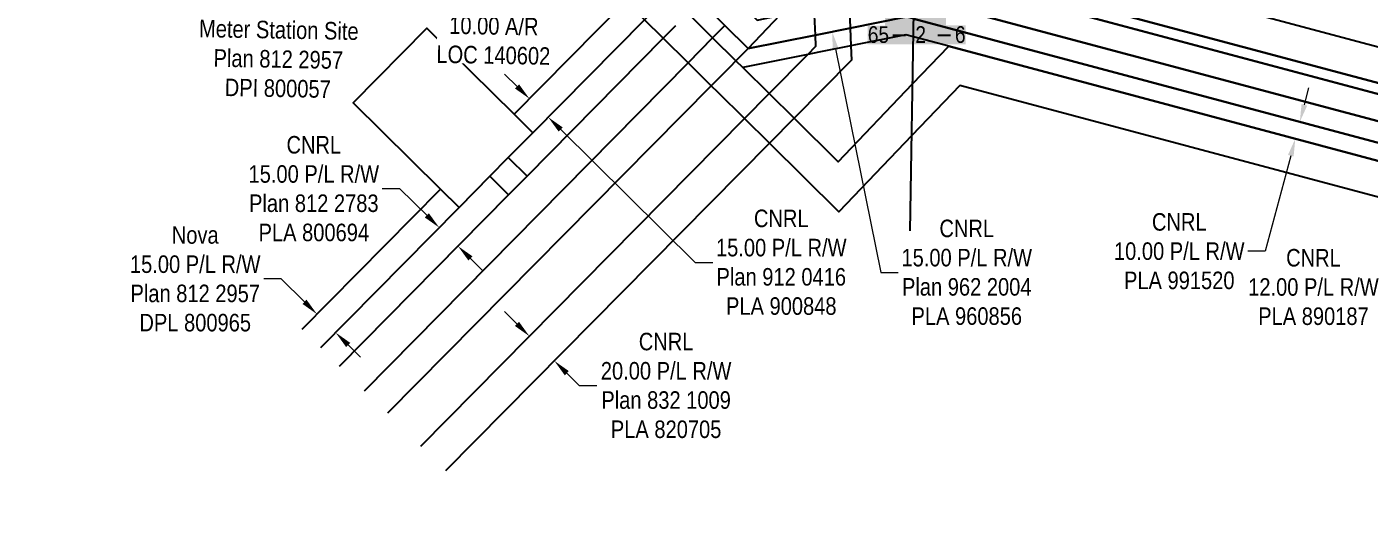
# Model space of a CAD drawing. Extents: x 420640 to 424792, y 6050134 to 6053066.
# Drawn here: x 421071 to 421837, y 6051837 to 6052115 of the extents above; entities that cross this region are included whole.
import ezdxf
from ezdxf.enums import TextEntityAlignment as Align

# ---------------------------------------------------------------- set-up
doc = ezdxf.new("R2010")
doc.units = 0
doc.header["$LTSCALE"] = 5
doc.header["$PDSIZE"] = 0.5
doc.linetypes.add('foc-ACCESSROAD', pattern=[3.75, 2.5, -1.25])
doc.linetypes.add('foc-QUARTERLINE', pattern=[33, 25, -3, 2, -3])
doc.layers.get('Defpoints').update_dxf_attribs({"color": 9})
for name, color, linetype in [('10', 1, 'Continuous'), ('9', 3, 'Continuous'), ('AS-UNDERLAY-H', 141, 'Continuous'), ('C-AR', 13, 'foc-ACCESSROAD'), ('C-RW', 13, 'Continuous'), ('F-RW', 190, 'Continuous'), ('L-QSEC', 8, 'foc-QUARTERLINE'), ('L-SECLBL', 7, 'Continuous')]:
    doc.layers.add(name, color=color, linetype=linetype)
for name, color, linetype, lineweight in [('C-RW-T', 13, 'Continuous', 9), ('F-AR-T', 190, 'Continuous', 9), ('F-RW-T', 190, 'Continuous', 9)]:
    doc.layers.add(name, color=color, linetype=linetype, lineweight=lineweight)
doc.styles.add('80CG', font='ARIALN.TTF', dxfattribs={"height": 10})
doc.styles.add('80L', font='ARIALN.TTF', dxfattribs={"height": 10})
doc.styles.add('SIMPLEX', font='ARIALN.TTF')
doc.dimstyles.new('Compass 5 000', dxfattribs={"dimscale": 5, "dimtxt": 9, "dimasz": 2, "dimexe": 0.2, "dimexo": 0.0625, "dimgap": 0.5, "dimtad": 0, "dimtih": 1, "dimtoh": 1, "dimzin": 0, "dimdsep": 46, "dimtxsty": '80CG', "dimcen": 0.1, "dimse1": 1, "dimse2": 1, "dimclrd": 256, "dimclrt": 256, "dimaunit": 1, "dimadec": 4, "dimazin": 0, "dimtfac": 0.06, "dimtofl": 0, "dimtmove": 0, "dimatfit": 1, "dimfxl": 0.2, "dimtolj": 1, "dimtzin": 0, "dimlwd": -1, "dimarcsym": 0})

# ---------------------------------------------------------------- blocks, each defined once
blk = doc.blocks.new('*D34')
at = {"layer": 'C-RW-T', "transparency": 16777216}
for p, q in [((421350.48, 6052080.8), (421343.36, 6052087.82)), ((421375.39, 6052056.22), (421452.16, 6051980.46)), ((421452.16, 6051980.46), (421462.16, 6051980.46))]:
    blk.add_line(p, q, dxfattribs=at)
for points in [[(421351.65, 6052081.98), (421349.31, 6052079.61), (421357.6, 6052073.77)], [(421376.56, 6052057.4), (421374.22, 6052055.03), (421368.27, 6052063.24)]]:
    blk.add_solid(points, dxfattribs=at)
at = {"layer": 'Defpoints', "color": 0, "transparency": 16777216}
for p in [(421374.47, 6052090.88), (421357.6, 6052073.77), (421385.15, 6052080.34)]:
    blk.add_point(p, dxfattribs=at)
at = {"layer": 'C-RW-T', "transparency": 16777216, "insert": (421501.24, 6051980.46), "char_height": 10, "attachment_point": 5, "style": '80CG'}
blk.add_mtext('\\A1;CNRL\\P15.00 P/L R/W\\P{\\A0;Plan 912 0416\\P}PLA 900848', dxfattribs=at)
blk = doc.blocks.new('*D36')
at = {"layer": 'C-RW-T', "transparency": 16777216}
for p, q in [((421350.45, 6051945.35), (421343.34, 6051952.38)), ((421378.89, 6051917.23), (421386.01, 6051910.2)), ((421386.01, 6051910.2), (421396.01, 6051910.2))]:
    blk.add_line(p, q, dxfattribs=at)
for points in [[(421351.62, 6051946.53), (421349.28, 6051944.16), (421357.56, 6051938.32)], [(421380.06, 6051918.42), (421377.72, 6051916.05), (421371.78, 6051924.26)]]:
    blk.add_solid(points, dxfattribs=at)
at = {"layer": 'Defpoints', "color": 0, "transparency": 16777216}
for p in [(421445.87, 6052027.65), (421460.08, 6052013.6), (421371.78, 6051924.26)]:
    blk.add_point(p, dxfattribs=at)
at = {"layer": 'C-RW-T', "transparency": 16777216, "insert": (421435.54, 6051910.2), "char_height": 10, "attachment_point": 5, "style": '80CG'}
blk.add_mtext('\\A1;CNRL\\P20.00 P/L R/W\\P{\\A0;Plan 832 1009\\PPLA 820705}', dxfattribs=at)
blk = doc.blocks.new('*D37')
at = {"layer": 'C-RW-T', "transparency": 16777216}
for p, q in [((421879.32, 6052061.41), (421881.9, 6052071.07)), ((421871.07, 6052030.49), (421853.95, 6051966.34)), ((421853.95, 6051966.34), (421843.95, 6051966.34))]:
    blk.add_line(p, q, dxfattribs=at)
for points in [[(421877.71, 6052061.84), (421880.93, 6052060.98), (421876.74, 6052051.75)], [(421869.46, 6052030.92), (421872.68, 6052030.06), (421873.65, 6052040.16)]]:
    blk.add_solid(points, dxfattribs=at)
at = {"layer": 'Defpoints', "color": 0, "transparency": 16777216}
for p in [(421804.05, 6052071.15), (421800.96, 6052059.56), (421876.74, 6052051.75)]:
    blk.add_point(p, dxfattribs=at)
at = {"layer": 'C-RW-T', "transparency": 16777216, "insert": (421804.86, 6051966.34), "char_height": 10, "attachment_point": 5, "style": '80CG'}
blk.add_mtext('\\A1;CNRL\\P12.00 P/L R/W\\PPLA 890187', dxfattribs=at)
blk = doc.blocks.new('*D38')
at = {"layer": 'C-RW-T', "transparency": 16777216}
for p, q in [((421799.66, 6052070.25), (421802.24, 6052079.92)), ((421791.92, 6052041.27), (421777.38, 6051986.78)), ((421777.38, 6051986.78), (421767.38, 6051986.78))]:
    blk.add_line(p, q, dxfattribs=at)
for points in [[(421798.05, 6052070.68), (421801.27, 6052069.82), (421797.08, 6052060.59)], [(421790.31, 6052041.7), (421793.53, 6052040.84), (421794.5, 6052050.93)]]:
    blk.add_solid(points, dxfattribs=at)
at = {"layer": 'Defpoints', "color": 0, "transparency": 16777216}
for p in [(421794.5, 6052050.93), (421846.79, 6052047.32), (421844.22, 6052037.66)]:
    blk.add_point(p, dxfattribs=at)
at = {"layer": 'C-RW-T', "transparency": 16777216, "insert": (421728.29, 6051986.78), "char_height": 10, "attachment_point": 5, "style": '80CG'}
blk.add_mtext('\\A1;CNRL\\P10.00 P/L R/W\\PPLA 991520', dxfattribs=at)
blk = doc.blocks.new('*D40')
at = {"layer": 'C-RW-T', "transparency": 16777216}
for p, q in [((421283.64, 6052022.44), (421273.64, 6052022.44)), ((421299, 6052007.28), (421283.64, 6052022.44)), ((421323.91, 6051982.7), (421331.02, 6051975.68))]:
    blk.add_line(p, q, dxfattribs=at)
for points in [[(421300.17, 6052008.47), (421297.83, 6052006.09), (421306.12, 6052000.26)], [(421325.08, 6051983.89), (421322.74, 6051981.51), (421316.79, 6051989.72)]]:
    blk.add_solid(points, dxfattribs=at)
at = {"layer": 'Defpoints', "color": 0, "transparency": 16777216}
for p in [(421306.12, 6052000.26), (421296.07, 6051990.08), (421306.75, 6051979.55)]:
    blk.add_point(p, dxfattribs=at)
at = {"layer": 'C-RW-T', "transparency": 16777216, "insert": (421234.56, 6052022.44), "char_height": 10, "attachment_point": 5, "style": '80CG'}
blk.add_mtext('\\A1;CNRL\\P15.00 P/L R/W\\P{\\A0;Plan 812 2783\\P}PLA 800694', dxfattribs=at)
blk = doc.blocks.new('*D41')
at = {"layer": 'C-RW-T', "transparency": 16777216}
for p, q in [((421525.33, 6052136.48), (421523.35, 6052146.28)), ((421532.25, 6052102.18), (421557.97, 6051974.74)), ((421557.97, 6051974.74), (421567.97, 6051974.74))]:
    blk.add_line(p, q, dxfattribs=at)
for points in [[(421526.96, 6052136.81), (421523.69, 6052136.15), (421527.31, 6052126.68)], [(421533.88, 6052102.51), (421530.62, 6052101.85), (421530.27, 6052111.98)]]:
    blk.add_solid(points, dxfattribs=at)
at = {"layer": 'Defpoints', "color": 0, "transparency": 16777216}
for p in [(421524.65, 6052126.14), (421527.62, 6052111.44), (421530.27, 6052111.98)]:
    blk.add_point(p, dxfattribs=at)
at = {"layer": 'C-RW-T', "transparency": 16777216, "insert": (421607.06, 6051974.74), "char_height": 10, "attachment_point": 5, "style": '80CG'}
blk.add_mtext('\\A1;CNRL\\P15.00 P/L R/W\\P{\\A0;Plan 962 2004\\P}PLA 960856', dxfattribs=at)
blk = doc.blocks.new('L-SECLBL')
at = {"layer": '9', "color": 7}
for p, q in [((-5.08, -27.83), (-12.29, -27.83)), ((20.7, -27.83), (13.5, -27.83))]:
    blk.add_line(p, q, dxfattribs=at)
at = {"layer": '10', "color": 2, "style": 'SIMPLEX'}
blk.add_attdef('SEC', text='', height=30, dxfattribs=at).set_placement((0, 0), align=Align.MIDDLE)
at = {"layer": '10', "color": 5, "style": '80L'}
blk.add_attdef('TWP', text='', height=9.5, dxfattribs=at).set_placement((-14.43, -27.37), align=Align.MIDDLE_RIGHT)
blk.add_attdef('RGE', text='', height=9.5, dxfattribs=at).set_placement((3.62, -27.37), align=Align.MIDDLE_CENTER)
blk.add_attdef('MER', text='', height=9.5, dxfattribs=at).set_placement((23.17, -27.37), align=Align.MIDDLE_LEFT)
blk = doc.blocks.new('*D58')
at = {"layer": 'Defpoints', "color": 0, "transparency": 16777216}
for p in [(421236.35, 6051950.91), (421225.29, 6051939.7), (421235.97, 6051929.17)]:
    blk.add_point(p, dxfattribs=at)
at = {"layer": 'F-RW-T', "transparency": 16777216}
for p, q in [((421215.98, 6051971.01), (421205.98, 6051971.01)), ((421229.24, 6051957.94), (421215.98, 6051971.01)), ((421254.15, 6051933.35), (421261.26, 6051926.33))]:
    blk.add_line(p, q, dxfattribs=at)
for points in [[(421230.41, 6051959.12), (421228.07, 6051956.75), (421236.35, 6051950.91)], [(421255.32, 6051934.54), (421252.97, 6051932.17), (421247.03, 6051940.38)]]:
    blk.add_solid(points, dxfattribs=at)
at = {"layer": 'F-RW-T', "transparency": 16777216, "insert": (421166.9, 6051971.01), "char_height": 10, "attachment_point": 5, "style": '80CG'}
blk.add_mtext('\\A1;Nova\\P15.00 P/L R/W\\PPlan 812 2957\\PDPL 800965', dxfattribs=at)

msp = doc.modelspace()

# ---------------------------------------------------------------- hatches: boundary and pattern name
at = {"layer": 'AS-UNDERLAY-H'}
h = msp.add_hatch(color=256, dxfattribs=at)
h.dxf.hatch_style = 1
h.paths.add_polyline_path([(421606.441, 6052115.559), (421606.441, 6052104.812), (421550.584, 6052104.812), (421550.584, 6052115.42), (421560.393, 6052115.42), (421560.393, 6052141.353), (421560.336, 6052141.353), (421560.336, 6052154.203), (421593.12, 6052154.203), (421595.144, 6052154.203), (421595.144, 6052115.577)])

# ---------------------------------------------------------------- linework, layer by layer
at = {"layer": 'C-AR', "linetype": 'ByBlock'}
for points in [[(421249.259, 6051921.291), (421345.659, 6052018.981), (421356.191, 6052029.653), (421433.819, 6052108.309), (421440.855, 6052115.438)], [(421469.123, 6052115.627), (421462.094, 6052108.505), (421448.043, 6052094.266), (421263.48, 6051907.234)]]:
    msp.add_lwpolyline(points, dxfattribs=at)
at = {"layer": 'C-RW'}
for points in [[(420988.311, 6052707.033), (421042.243, 6052653.574), (421054.572, 6052641.385), (421294.797, 6052404.242), (421305.464, 6052393.705), (421328.545, 6052370.929), (421342.568, 6052357.127), (421405.729, 6052294.785), (421412.846, 6052287.761), (421423.518, 6052277.227), (421427.787, 6052273.013), (421513.174, 6052188.735), (421537.354, 6052184.749), (421557.655, 6052179.026), (421577.78, 6052173.959), (421723.364, 6052135.101), (422064.387, 6052044.088)], [(422076.176, 6052020.251), (421640.241, 6052136.598), (421577.424, 6052153.362), (421552.727, 6052159.934), (421541.588, 6052162.884), (421538.481, 6052163.756), (421521.179, 6052168.372), (421518.243, 6052169.156), (421499.447, 6052174.172), (421499.056, 6052174.365), (421488.46, 6052185.039), (421413.743, 6052258.786), (421409.474, 6052263), (421398.801, 6052273.533), (421391.684, 6052280.558), (421328.51, 6052342.912), (421314.52, 6052356.72), (421291.444, 6052379.494), (421280.771, 6052390.028), (421048.765, 6052619.027), (421036.434, 6052631.199), (420981.074, 6052686.058)], [(422067.67, 6051988.379), (421576.837, 6052119.378), (421572.572, 6052120.517), (421539.939, 6052129.226), (421519.701, 6052134.627), (421514.803, 6052135.899), (421503.041, 6052139.058), (421494.508, 6052141.351), (421472.271, 6052147.285), (421468.87, 6052148.193), (421460.374, 6052156.578), (421404.671, 6052211.558), (421413.099, 6052220.095), (421468.8, 6052165.117), (421475.035, 6052158.962), (421481.969, 6052157.112), (421504.203, 6052151.174), (421519.171, 6052147.183), (421524.463, 6052145.702), (421539.409, 6052141.781), (421552.955, 6052138.166), (421577.051, 6052131.736), (422070.763, 6051999.967)], [(421615.3, 6052137.046), (422074.629, 6052014.454)], [(421539.939, 6052129.226), (421540.579, 6052114.06), (421541.006, 6052103.945), (421541.348, 6052095.817), (421508.533, 6052062.615), (421494.474, 6052048.391), (421309.746, 6051861.503)], [(422070.763, 6051999.967), (421577.051, 6052131.736)], [(421238.594, 6051931.832), (421317.437, 6052011.73), (421334.985, 6052029.513), (421345.516, 6052040.184), (421359.554, 6052054.408), (421423.147, 6052118.846)], [(421295.528, 6051875.556), (421480.256, 6052062.445), (421494.314, 6052076.669), (421516.353, 6052098.968), (421521.008, 6052103.677), (421520.738, 6052110.055), (421520.098, 6052125.221)], [(422065.089, 6051978.707), (421596.765, 6052103.711), (421576.659, 6052109.077), (421572.255, 6052110.253), (421542.558, 6052104.258), (421541.006, 6052103.945), (421522.717, 6052100.252), (421516.353, 6052098.968), (421479.317, 6052091.493), (421475.343, 6052095.419), (421462.094, 6052108.505), (421447.879, 6052122.549)], [(421469.123, 6052115.627), (421482.431, 6052102.476), (421520.738, 6052110.055), (421540.579, 6052114.06), (421572.572, 6052120.517)], [(421576.837, 6052119.378), (422067.667, 6051988.368)], [(421440.855, 6052115.438), (421433.819, 6052108.309), (421356.191, 6052029.653), (421345.659, 6052018.981), (421249.259, 6051921.291)]]:
    msp.add_lwpolyline(points, dxfattribs=at)
for points in [[(421372.912, 6052225.964), (421396.196, 6052202.972), (421399.054, 6052205.868), (421454.758, 6052150.887), (421444.143, 6052140.11), (421437.15, 6052133.103), (421430.171, 6052125.99), (421423.147, 6052118.846), (421359.554, 6052054.408), (421348.879, 6052064.94), (421412.475, 6052129.381), (421419.511, 6052136.511), (421423.428, 6052140.481), (421423.466, 6052146.65), (421423.491, 6052160.681), (421356.517, 6052226.787), (421360.729, 6052231.053), (421364.199, 6052234.568), (421372.912, 6052225.964)], [(421479.653, 6052126.297), (421487.42, 6052118.625), (421500.185, 6052121.162), (421520.098, 6052125.221), (421539.939, 6052129.226), (421572.572, 6052120.517), (421540.579, 6052114.06), (421520.738, 6052110.055), (421482.431, 6052102.476), (421469.123, 6052115.627), (421454.899, 6052129.681), (421464.829, 6052139.741), (421465.484, 6052140.208), (421466.054, 6052139.719), (421479.653, 6052126.297)]]:
    msp.add_lwpolyline(points, close=True, dxfattribs=at)
at = {"layer": 'F-RW'}
for points in [[(422059.931, 6051959.383), (421603.03, 6052081.34), (421575.687, 6052052.794), (421534.023, 6052009.298), (421494.474, 6052048.391), (421480.256, 6052062.445), (421465.262, 6052077.266), (421461.287, 6052081.19), (421448.043, 6052094.266), (421433.819, 6052108.309), (421423.147, 6052118.846), (421412.475, 6052129.382), (421400.82, 6052140.884), (421391.608, 6052149.983), (421320.469, 6052220.218), (421320.405, 6052221.301), (421320.471, 6052242.689), (421317.5, 6052245.621), (421232.309, 6052329.702), (421208.912, 6052352.792), (421198.237, 6052363.328), (421187.467, 6052373.957), (421015.363, 6052543.834)], [(422074.627, 6052014.445), (421615.3, 6052137.047)], [(421640.242, 6052136.598), (422076.174, 6052020.241)], [(421500.185, 6052121.162), (421482.431, 6052102.476), (421475.343, 6052095.419), (421471.841, 6052091.86), (421461.287, 6052081.19), (421276.498, 6051894.367)], [(421447.879, 6052122.549), (421462.094, 6052108.505), (421475.343, 6052095.419), (421479.317, 6052091.493), (421494.314, 6052076.669), (421508.533, 6052062.615), (421533.633, 6052037.803), (421576.196, 6052082.237), (421596.765, 6052103.711), (422065.089, 6051978.707)], [(421263.48, 6051907.234), (421448.043, 6052094.266), (421462.094, 6052108.505), (421469.123, 6052115.627)], [(421227.929, 6051942.374), (421306.763, 6052022.262), (421317.437, 6052011.73), (421238.594, 6051931.832)]]:
    msp.add_lwpolyline(points, dxfattribs=at)
msp.add_lwpolyline([(421356.191, 6052029.653), (421345.659, 6052018.981), (421334.985, 6052029.513), (421317.437, 6052011.73), (421306.763, 6052022.262), (421256.951, 6052071.41), (421299.066, 6052114.089), (421348.879, 6052064.94), (421359.554, 6052054.408), (421345.516, 6052040.184), (421356.191, 6052029.653)], close=True, dxfattribs=at)
at = {"layer": 'L-QSEC'}
msp.add_line((421574.749, 6051998.488), (421577.154, 6052137.736), dxfattribs=at)

# ---------------------------------------------------------------- block references
at = {"layer": 'L-SECLBL'}
msp.add_blockref('L-SECLBL', (421577.154, 6052137.736), dxfattribs=at).add_auto_attribs({'SEC': '10', 'TWP': '65', 'RGE': '2', 'MER': '6'})

# ---------------------------------------------------------------- texts
at = {"layer": 'F-AR-T', "insert": (421214.453, 6052104.677), "char_height": 10, "width": 100.34313, "attachment_point": 5, "rotation": 358.972681, "style": '80CG'}
msp.add_mtext('\\A1;Nova\\PMeter Station Site\\PPlan 812 2957\\PDPI 800057', dxfattribs=at)

# ---------------------------------------------------------------- dimensions: what is measured, and where the dimension line sits
at = {"layer": 'C-RW-T'}
for base, p1, p2, angle, text, picture, middle in [((421530.272, 6052111.98), (421524.65, 6052126.14), (421527.617, 6052111.443), 281.412078, 'CNRL\\P15.00 P/L R/W\\P{\\A0;Plan 962 2004\\P}PLA 960856', '*D41', (421607.061, 6051974.739)), ((421306.116, 6052000.257), (421306.748, 6051979.55), (421296.075, 6051990.082), 135.37998, 'CNRL\\P15.00 P/L R/W\\P{\\A0;Plan 812 2783\\P}PLA 800694', '*D40', (421234.556, 6052022.435)), ((421357.597, 6052073.774), (421385.147, 6052080.343), (421374.474, 6052090.875), 135.377964, 'CNRL\\P15.00 P/L R/W\\P{\\A0;Plan 912 0416\\P}PLA 900848', '*D34', (421501.241, 6051980.455)), ((421794.502, 6052050.931), (421846.794, 6052047.322), (421844.216, 6052037.662), 255.055117, 'CNRL\\P10.00 P/L R/W\\PPLA 991520', '*D38', (421728.292, 6051986.777)), ((421876.743, 6052051.75), (421800.959, 6052059.556), (421804.053, 6052071.15), 75.056624, 'CNRL\\P12.00 P/L R/W\\PPLA 890187', '*D37', (421804.862, 6051966.34)), ((421371.781, 6051924.264), (421445.866, 6052027.652), (421460.083, 6052013.6), 315.333425, 'CNRL\\P20.00 P/L R/W\\P{\\A0;Plan 832 1009\\PPLA 820705}', '*D36', (421435.545, 6051910.204))]:
    dim = msp.add_linear_dim(base=base, p1=p1, p2=p2, angle=angle, text=text, dimstyle='Compass 5 000', dxfattribs=at)
    dim.commit()
    dim.dimension.update_dxf_attribs({"geometry": picture, "text_midpoint": middle, "dimtype": 161})
at = {"layer": 'F-RW-T'}
dim = msp.add_linear_dim(base=(421236.354, 6051950.911), p1=(421235.966, 6051929.169), p2=(421225.292, 6051939.702), angle=135.380562, text='Nova\\P15.00 P/L R/W\\PPlan 812 2957\\PDPL 800965', dimstyle='Compass 5 000', dxfattribs=at)
dim.commit()
dim.dimension.update_dxf_attribs({"geometry": '*D58', "text_midpoint": (421166.898, 6051971.012), "dimtype": 161})

# ---------------------------------------------------------------- next in the draw order: texts
at = {"layer": 'F-AR-T', "insert": (421337.282, 6052115.257), "char_height": 10, "width": 64.4588, "attachment_point": 5, "rotation": 358.972681, "style": '80CG', "bg_fill": 3, "box_fill_scale": 1, "bg_fill_color": 256, "bg_fill_transparency": 0}
msp.add_mtext('\\A1;Keyera\\P10.00 A/R\\PLOC 140602', dxfattribs=at)

doc.saveas('drawing.dxf')
